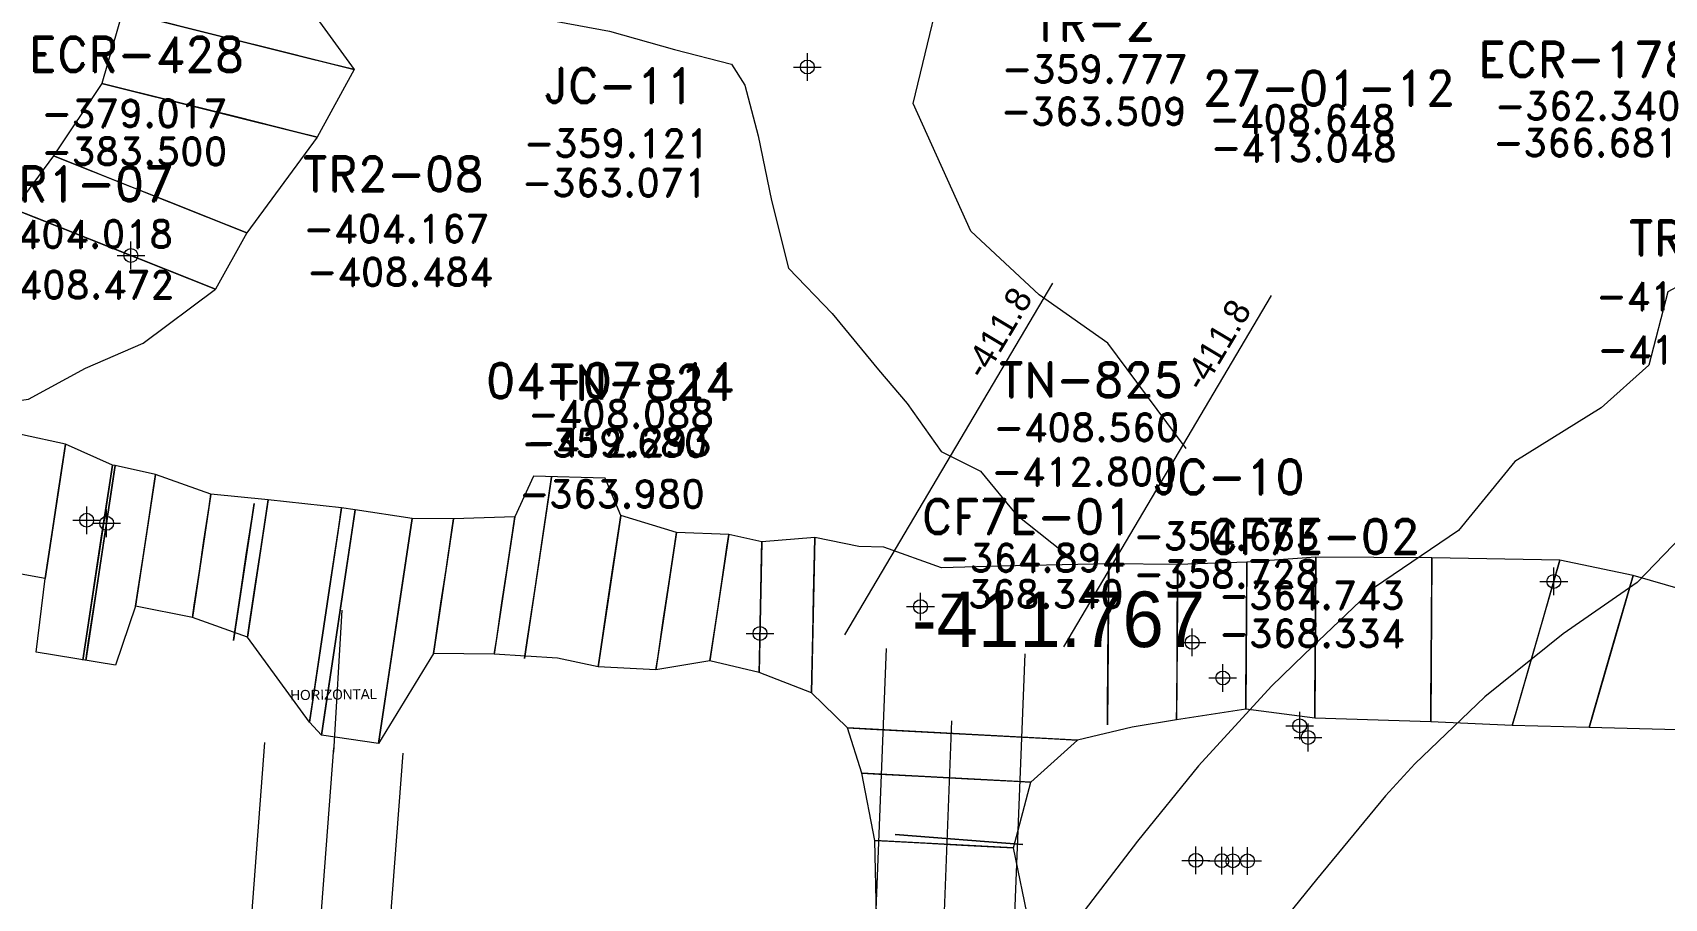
# Model space of a CAD drawing. Extents: x 0 to 99091, y -1812 to 13278.
# Drawn here: x 10275 to 10333.7, y 10054.5 to 10085.6 of the extents above; entities that cross this region are included whole.
import ezdxf
from ezdxf.enums import TextEntityAlignment as Align

# ---------------------------------------------------------------- set-up
doc = ezdxf.new("R2010")
doc.units = 0
doc.header["$MEASUREMENT"] = 0
doc.header["$PDMODE"] = 34
doc.header["$PDSIZE"] = 0.5
for name, color, linetype in [('F-380-8541-NW-FI3', 174, 'Continuous'), ('F-440-8181-E-FI', 5, 'Continuous'), ('F-440-8644-FI2', 234, 'Continuous'), ('POLIGONAL', 7, 'Continuous'), ('proy82- 480', 7, 'Continuous'), ('R-380-8541-480-F2', 4, 'Continuous'), ('R-380-8541-SE-FIC', 210, 'Continuous'), ('R-380-8541-SE-SCR', 1, 'Continuous'), ('R-380-8541-SE-SEC', 1, 'Continuous'), ('RAM-440-8183-EW', 1, 'Continuous')]:
    doc.layers.add(name, color=color, linetype=linetype)
doc.styles.add('ROMAND', font='ROMAND.SHX')
doc.styles.add('ROMANS', font='ROMANS.SHX', dxfattribs={"width": 2.5})

# ---------------------------------------------------------------- blocks, each defined once
blk = doc.blocks.new('F2')
at = {"lineweight": 0}
blk.add_point((0, 0), dxfattribs=at)
at = {"lineweight": 0, "style": 'ROMAND'}
for tag, height, p in [('NOMBRE', 1.25, (0.201, 6.617)), ('CIELO', 1, (0.136, 4.616)), ('PISO', 1, (0.136, 3.247))]:
    blk.add_attdef(tag, text='', height=height, dxfattribs=at).set_placement(p, align=Align.CENTER)
at = {"lineweight": 0, "style": 'ROMANS', "flags": 1}
for tag, p in [('MINA', (-0.074, -3.255)), ('LOCALIZACION', (-0.074, -4.928)), ('ESTRUCTURA', (-0.074, -6.618)), ('NIVEL', (-0.074, -8.29)), ('OBRA', (-0.074, -10.121)), ('FECHA', (-0.074, -11.793)), ('ATRAS', (-0.074, -13.483)), ('TOPOGRAFO', (2.675, -15.297))]:
    blk.add_attdef(tag, text='', height=1.25, dxfattribs=at).set_placement(p, align=Align.CENTER)

msp = doc.modelspace()

# ---------------------------------------------------------------- linework, layer by layer
at = {"color": 1, "linetype": 'Continuous', "lineweight": 0, "flags": 128}
msp.add_lwpolyline([(10304.216, 10063.955), (10311.696, 10076.611)], dxfattribs=at)
at = {"color": 1, "linetype": 'Continuous', "lineweight": 0, "elevation": -399.584, "flags": 128}
for points in [[(10312.095, 10063.52), (10319.574, 10076.176)], [(10306.75, 10026.83), (10308.065, 10060.852)]]:
    msp.add_lwpolyline(points, dxfattribs=at)
at = {"layer": 'proy82- 480', "color": 1, "linetype": 'Continuous', "lineweight": 0, "flags": 128}
for points, elevation in [([(10286.1, 10064.84), (10285.8, 10059.72)], -409.278), ([(10306.1, 10039.909), (10300.6, 10040.29), (10297.22, 10040.68), (10295.39, 10040.89), (10293.56, 10041.33), (10291.82, 10042.05), (10290.21, 10043.03), (10288.78, 10044.26), (10287.56, 10045.69), (10286.57, 10047.29), (10285.85, 10049.03), (10285.41, 10050.86), (10285.27, 10052.74), (10285.81, 10059.88)], -411.644)]:
    msp.add_lwpolyline(points, dxfattribs=dict(at, elevation=elevation))
at = {"layer": 'proy82- 480', "color": 3, "linetype": 'Continuous', "lineweight": 0, "flags": 128}
for points in [[(10305.702, 10063.459), (10304.256, 10027.031), (10296.678, 9964.779)], [(10310.698, 10063.261), (10309.244, 10026.629), (10301.642, 9964.175)], [(10304.907, 10037.486), (10300.37, 10037.8), (10296.934, 10038.196), (10294.954, 10038.424), (10292.785, 10038.945), (10290.685, 10039.814), (10288.735, 10041.001), (10287.003, 10042.491), (10285.534, 10044.212), (10284.337, 10046.147), (10283.465, 10048.255), (10282.932, 10050.472), (10282.763, 10052.741), (10283.317, 10060.069)]]:
    msp.add_lwpolyline(points, dxfattribs=at)
msp.add_lwpolyline([(10305.253, 10042.474), (10300.83, 10042.78), (10297.507, 10043.164, 0.000156), (10297.505, 10043.164), (10295.826, 10043.356), (10294.335, 10043.715), (10292.955, 10044.286), (10291.685, 10045.059), (10290.557, 10046.029), (10289.586, 10047.168), (10288.803, 10048.433), (10288.235, 10049.805), (10287.888, 10051.248), (10287.777, 10052.739), (10288.303, 10059.691)], format="xyb", dxfattribs=at)
at = {"layer": 'proy82- 480', "color": 2, "linetype": 'Continuous', "lineweight": 0, "elevation": -364.997, "flags": 128}
msp.add_lwpolyline([(10310.623, 10056.402), (10306.021, 10056.76)], dxfattribs=at)
at = {"layer": 'proy82- 480', "color": 4, "linetype": 'Continuous', "lineweight": 0, "elevation": -364.997, "flags": 128}
msp.add_lwpolyline([(10306.021, 10056.76), (10310.623, 10056.402)], dxfattribs=at)
at = {"layer": 'R-380-8541-SE-FIC', "color": 2, "linetype": 'Continuous', "lineweight": 0, "flags": 128}
for points, elevation in [([(10316.505, 10070.655), (10313.682, 10074.45), (10311.215, 10076.199), (10308.744, 10078.484), (10306.666, 10083.081), (10308.055, 10088.807), (10310.187, 10090.973), (10313.366, 10096.02), (10316.041, 10099.58), (10318.492, 10100.02), (10320.002, 10098.121), (10322.569, 10098.608), (10322.808, 10100.773), (10324.833, 10101.404)], -353.849), ([(10300.604, 10083.745), (10301.085, 10081.921), (10301.568, 10079.597), (10302.177, 10077.158), (10303.757, 10075.519), (10305.426, 10073.499), (10306.459, 10072.282), (10307.676, 10070.551), (10309.099, 10069.841), (10310.378, 10068.287), (10312.486, 10066.614)], -361.216)]:
    msp.add_lwpolyline(points, dxfattribs=dict(at, elevation=elevation))
at = {"layer": 'R-380-8541-SE-FIC', "color": 2, "linetype": 'Continuous', "lineweight": 0}
for points in [[(10289.575, 10087.272, -359.68), (10291.549, 10086.955, -359.179), (10293.073, 10086.185, -358.399), (10295.731, 10085.693, -358.563), (10298.071, 10085.035, -358.642), (10300.123, 10084.508, -359.337), (10300.604, 10083.745, -361.216)], [(10289.575, 10087.272, -363.98), (10291.549, 10086.955, -363.979), (10293.073, 10086.185, -363.899), (10295.731, 10085.693, -363.763), (10298.071, 10085.035, -363.642), (10300.123, 10084.508, -363.537), (10300.604, 10083.746, -363.536)]]:
    msp.add_polyline3d(points, dxfattribs=at)
at = {"layer": 'R-380-8541-SE-SCR', "color": 1, "linetype": 'Continuous', "lineweight": 0, "flags": 128}
for elevation in [-383.201, -379.04]:
    msp.add_lwpolyline([(10278.94, 10074.457), (10281.546, 10076.404)], dxfattribs=dict(at, elevation=elevation))
at = {"layer": 'R-380-8541-SE-SCR', "color": 1, "linetype": 'Continuous', "lineweight": 0}
for points in [[(10280.567, 10098.162, -381.428), (10281.512, 10095.167, -381.051), (10281.464, 10094.975, -381.026), (10280.889, 10092.255, -380.672), (10279.635, 10089.705, -379.718), (10277.304, 10089.113, -379.816), (10277.028, 10087.702, -379.778), (10278.19, 10086.385, -379.764), (10277.445, 10083.811, -379.622), (10275.705, 10081.201, -379.061)], [(10280.567, 10098.162, -385.528), (10281.512, 10095.167, -385.551), (10281.464, 10094.975, -385.526), (10280.889, 10092.255, -385.172), (10279.635, 10089.705, -384.818), (10277.305, 10089.113, -384.616), (10277.028, 10087.702, -384.578), (10278.19, 10086.385, -384.464), (10277.445, 10083.811, -384.122), (10275.705, 10081.201, -383.661)], [(10285.554, 10088.23, -379.718), (10285.073, 10086.714, -379.816), (10285.001, 10086.426, -379.778), (10286.534, 10084.306, -379.764), (10285.207, 10081.876, -379.622), (10282.674, 10078.43, -379.061)], [(10285.554, 10088.23, -384.818), (10285.073, 10086.714, -384.616), (10285.001, 10086.426, -384.578), (10286.534, 10084.306, -384.464), (10285.207, 10081.876, -384.122), (10282.674, 10078.43, -383.661)], [(10275.705, 10081.201, -379.061), (10274.298, 10079.286, -379.04)], [(10275.705, 10081.201, -383.661), (10274.298, 10079.286, -383.401)], [(10282.674, 10078.43, -379.061), (10281.546, 10076.404, -379.04)], [(10282.674, 10078.43, -383.661), (10281.546, 10076.404, -383.401)], [(10270.096, 10071.757, -377.455), (10272.259, 10072.071, -377.805), (10274.815, 10072.442, -378.5), (10276.863, 10073.548, -378.55), (10278.94, 10074.457, -379.04)], [(10270.096, 10071.757, -382.355), (10272.259, 10072.071, -382.605), (10274.815, 10072.442, -383), (10276.863, 10073.548, -383.35), (10278.94, 10074.457, -383.201)], [(10283.438, 10068.817, -405.305), (10283.438, 10068.817, -405.305), (10281.381, 10069.02, -404.833), (10279.382, 10069.725, -404.652), (10277.927, 10070.045, -404.052), (10277.829, 10070.06, -404.039), (10276.139, 10070.82, -403.599), (10273.033, 10071.49, -403.172), (10270.937, 10072.211, -402.779), (10266.933, 10073.079, -402.121)], [(10283.438, 10068.817, -409.705), (10283.438, 10068.817, -409.705), (10281.381, 10069.02, -409.333), (10279.382, 10069.725, -408.752), (10277.927, 10070.045, -408.552), (10277.829, 10070.06, -408.539), (10276.139, 10070.82, -408.499), (10273.033, 10071.49, -407.872), (10270.937, 10072.211, -407.779), (10266.933, 10073.079, -407.121)], [(10295.584, 10069.595, -407.055), (10292.994, 10069.66, -407.141), (10292.324, 10068.197, -406.768), (10290.118, 10068.122, -406.11), (10288.625, 10068.143, -405.966), (10286.575, 10068.45, -405.725), (10286.087, 10068.523, -405.644), (10283.438, 10068.817, -405.305)], [(10295.584, 10069.595, -411.455), (10292.994, 10069.66, -411.641), (10292.324, 10068.197, -411.268), (10290.118, 10068.122, -411.01), (10288.625, 10068.143, -410.866), (10286.575, 10068.45, -410.225), (10286.087, 10068.523, -410.144), (10283.438, 10068.817, -409.705)], [(10301.224, 10067.298, -408.085), (10300.031, 10067.56, -407.705), (10298.146, 10067.639, -407.507), (10296.138, 10068.242, -407.078), (10295.584, 10069.595, -407.055)], [(10301.224, 10067.298, -412.285), (10300.031, 10067.56, -412.105), (10298.146, 10067.639, -411.807), (10296.138, 10068.242, -411.678), (10295.584, 10069.595, -411.455)], [(10282.699, 10063.872, -405.305), (10282.699, 10063.872, -405.305), (10280.71, 10064.57, -404.833), (10278.667, 10064.979, -404.652), (10277.946, 10062.863, -404.052), (10275.087, 10063.321, -404.039), (10275.41, 10065.975, -403.599), (10272.289, 10066.546, -403.172), (10270.132, 10066.871, -402.779), (10266.281, 10067.249, -402.358)], [(10282.699, 10063.872, -409.705), (10282.699, 10063.872, -409.705), (10280.71, 10064.57, -409.333), (10278.667, 10064.979, -408.752), (10277.946, 10062.863, -408.552), (10275.087, 10063.321, -408.539), (10275.41, 10065.975, -408.499), (10272.289, 10066.546, -407.872), (10270.132, 10066.871, -407.779), (10266.281, 10067.249, -407.358)], [(10313.713, 10066.505, -408.553), (10309.788, 10066.422, -408.571), (10307.691, 10066.365, -408.228), (10305.611, 10067.108, -408.385), (10304.713, 10067.127, -408.423), (10303.124, 10067.459, -408.414), (10301.224, 10067.298, -408.085)], [(10313.713, 10066.505, -413.353), (10309.788, 10066.422, -413.271), (10307.691, 10066.365, -413.028), (10305.611, 10067.108, -412.885), (10304.713, 10067.127, -412.823), (10303.124, 10067.459, -412.514), (10301.224, 10067.298, -412.285)], [(10329.967, 10066.643, -411.119), (10325.357, 10066.718, -409.817), (10321.178, 10066.749, -409.399), (10318.689, 10066.568, -409.25), (10316.201, 10066.487, -408.401), (10313.713, 10066.505, -408.553)], [(10329.967, 10066.643, -414.919), (10325.357, 10066.718, -414.617), (10321.178, 10066.749, -414.499), (10318.689, 10066.568, -414.15), (10316.201, 10066.487, -413.701), (10313.713, 10066.505, -413.353)], [(10352.095, 10061.301, -413.304), (10351.156, 10061.988, -413.175), (10349.839, 10063.512, -412.976), (10348.149, 10064.104, -412.765), (10345.831, 10064.668, -412.484), (10343.172, 10065.123, -412.067), (10340.072, 10064.768, -411.727), (10338.585, 10064.989, -411.251), (10335.557, 10065.238, -411.299), (10332.599, 10066.092, -411.136), (10329.967, 10066.643, -411.119)], [(10352.095, 10061.301, -417.404), (10351.156, 10061.988, -417.375), (10349.839, 10063.512, -417.276), (10348.149, 10064.104, -417.165), (10345.831, 10064.668, -416.984), (10343.172, 10065.123, -416.767), (10340.072, 10064.768, -416.427), (10338.585, 10064.989, -416.151), (10335.557, 10065.238, -415.699), (10332.599, 10066.092, -415.436), (10329.967, 10066.643, -414.919)], [(10295.328, 10062.802, -407.078), (10293.859, 10063.115, -407.141), (10291.585, 10063.252, -406.768), (10289.394, 10063.276, -406.11), (10287.413, 10060.034, -405.966), (10285.363, 10060.34, -405.725), (10284.935, 10060.808, -405.644), (10282.699, 10063.872, -405.305)], [(10295.328, 10062.802, -411.678), (10293.859, 10063.115, -411.641), (10291.585, 10063.252, -411.268), (10289.394, 10063.276, -411.01), (10287.413, 10060.034, -410.866), (10285.363, 10060.34, -410.225), (10284.935, 10060.808, -410.144), (10282.699, 10063.872, -409.705)], [(10301.128, 10062.599, -408.085), (10299.353, 10063.011, -407.705), (10297.409, 10062.694, -407.507), (10295.328, 10062.802, -407.078), (10295.328, 10062.802, -407.078)], [(10301.128, 10062.599, -412.285), (10299.353, 10063.011, -412.105), (10297.409, 10062.694, -411.807), (10295.328, 10062.802, -411.678), (10295.328, 10062.802, -411.678)], [(10304.304, 10060.597, -409.136), (10303.009, 10061.861, -408.414), (10301.128, 10062.599, -408.085)], [(10304.304, 10060.597, -413.036), (10303.009, 10061.861, -412.514), (10301.128, 10062.599, -412.285)], [(10328.248, 10060.685, -411.119), (10325.313, 10060.818, -409.817), (10321.135, 10060.95, -409.399), (10318.649, 10061.268, -409.25), (10316.159, 10060.887, -408.401), (10314.559, 10060.623, -408.705)], [(10328.248, 10060.685, -414.919), (10325.313, 10060.818, -414.617), (10321.135, 10060.95, -414.499), (10318.649, 10061.268, -414.15), (10316.159, 10060.887, -413.701), (10314.559, 10060.623, -413.105)], [(10314.559, 10060.623, -408.705), (10312.593, 10060.162, -409.136)], [(10314.559, 10060.623, -413.105), (10312.593, 10060.162, -413.036)], [(10349.154, 10056.571, -413.371), (10349.154, 10056.571, -413.371), (10348.093, 10057.459, -412.976), (10346.459, 10058.243, -412.765), (10344.085, 10058.615, -412.484), (10340.511, 10055.899, -412.067), (10338.465, 10059.196, -411.727), (10337.033, 10059.609, -411.251), (10334.199, 10060.53, -411.299), (10331.019, 10060.615, -411.136), (10328.248, 10060.685, -411.119)], [(10349.154, 10056.571, -417.671), (10349.154, 10056.571, -417.671), (10348.093, 10057.459, -417.276), (10346.459, 10058.243, -417.165), (10344.085, 10058.615, -416.984), (10340.511, 10055.899, -416.767), (10338.465, 10059.196, -416.427), (10337.033, 10059.609, -416.151), (10334.199, 10060.53, -415.699), (10331.019, 10060.615, -415.436), (10328.248, 10060.685, -414.919)], [(10304.791, 10043.149, -408.687), (10304.759, 10046.355, -408.841), (10305.074, 10048.541, -409.009), (10304.706, 10051.064, -409.073), (10305.351, 10053.833, -409.033), (10305.293, 10056.54, -409.094), (10304.82, 10058.968, -408.959), (10304.304, 10060.597, -409.136)], [(10304.791, 10043.149, -412.687), (10304.759, 10046.355, -413.041), (10305.074, 10048.541, -413.109), (10304.706, 10051.064, -413.073), (10305.351, 10053.833, -413.033), (10305.293, 10056.54, -413.094), (10304.82, 10058.968, -413.059), (10304.304, 10060.597, -413.036)], [(10309.984, 10042.877, -408.687), (10310.351, 10046.062, -408.841), (10310.167, 10048.274, -409.009), (10310.597, 10050.755, -409.073), (10310.844, 10053.545, -409.033), (10310.286, 10056.278, -409.094), (10310.911, 10058.648, -408.959), (10312.593, 10060.162, -409.136)], [(10309.984, 10042.877, -412.687), (10310.351, 10046.062, -413.041), (10310.167, 10048.274, -413.109), (10310.597, 10050.755, -413.073), (10310.844, 10053.545, -413.033), (10310.286, 10056.278, -413.094), (10310.911, 10058.648, -413.059), (10312.593, 10060.162, -413.036)]]:
    msp.add_polyline3d(points, dxfattribs=at)
at = {"layer": 'R-380-8541-SE-SEC', "color": 1, "linetype": 'Continuous', "lineweight": 0}
for points in [[(10278.19, 10086.385, -384.464), (10286.534, 10084.306, -384.464), (10286.534, 10084.306, -381.738), (10285.7, 10084.514, -380.356), (10283.405, 10085.086, -379.764), (10281.319, 10085.605, -379.764), (10279.024, 10086.177, -380.356), (10278.19, 10086.385, -381.738), (10278.19, 10086.385, -384.464)], [(10277.445, 10083.811, -384.122), (10285.207, 10081.876, -384.122), (10285.207, 10081.876, -381.512), (10284.431, 10082.07, -380.189), (10282.296, 10082.602, -379.622), (10280.356, 10083.085, -379.622), (10278.221, 10083.617, -380.189), (10277.445, 10083.811, -381.512), (10277.445, 10083.811, -384.122)], [(10275.705, 10081.201, -383.661), (10282.674, 10078.43, -383.661), (10282.674, 10078.43, -380.993), (10281.977, 10078.707, -379.641), (10280.061, 10079.469, -379.061), (10278.319, 10080.162, -379.061), (10276.402, 10080.924, -379.641), (10275.705, 10081.201, -380.993), (10275.705, 10081.201, -383.661)], [(10274.298, 10079.286, -383.401), (10281.546, 10076.404, -383.401), (10281.546, 10076.404, -380.871), (10280.821, 10076.692, -379.589), (10278.828, 10077.485, -379.04), (10277.016, 10078.205, -379.04), (10275.023, 10078.998, -379.589), (10274.298, 10079.286, -380.871), (10274.298, 10079.286, -383.401)], [(10276.139, 10070.82, -408.499), (10275.41, 10065.975, -408.499), (10275.41, 10065.975, -405.657), (10275.483, 10066.459, -404.216), (10275.683, 10067.792, -403.599), (10275.866, 10069.003, -403.599), (10276.066, 10070.336, -404.216), (10276.139, 10070.82, -405.657), (10276.139, 10070.82, -408.499)], [(10277.829, 10070.06, -408.539), (10276.772, 10063.039, -408.539), (10276.772, 10063.039, -405.929), (10276.877, 10063.741, -404.606), (10277.168, 10065.672, -404.039), (10277.432, 10067.427, -404.039), (10277.723, 10069.358, -404.606), (10277.829, 10070.06, -405.929), (10277.829, 10070.06, -408.539)], [(10277.927, 10070.045, -408.552), (10276.87, 10063.025, -408.552), (10276.87, 10063.025, -405.942), (10276.975, 10063.727, -404.619), (10277.266, 10065.657, -404.052), (10277.53, 10067.413, -404.052), (10277.821, 10069.343, -404.619), (10277.927, 10070.045, -405.942), (10277.927, 10070.045, -408.552)], [(10279.382, 10069.725, -408.752), (10278.667, 10064.979, -408.752), (10278.667, 10064.979, -406.374), (10278.739, 10065.453, -405.169), (10278.935, 10066.759, -404.652), (10279.114, 10067.945, -404.652), (10279.311, 10069.25, -405.169), (10279.382, 10069.725, -406.374), (10279.382, 10069.725, -408.752)], [(10293.648, 10069.624, -411.455), (10292.675, 10063.096, -411.455), (10292.675, 10063.096, -408.903), (10292.773, 10063.749, -407.61), (10293.04, 10065.544, -407.055), (10293.283, 10067.176, -407.055), (10293.551, 10068.971, -407.61), (10293.648, 10069.624, -408.903), (10293.648, 10069.624, -411.455)], [(10281.381, 10069.02, -409.333), (10280.71, 10064.57, -409.333), (10280.71, 10064.57, -406.723), (10280.777, 10065.015, -405.4), (10280.962, 10066.238, -404.833), (10281.129, 10067.351, -404.833), (10281.314, 10068.575, -405.4), (10281.381, 10069.02, -406.723), (10281.381, 10069.02, -409.333)], [(10282.934, 10068.685, -409.546), (10282.189, 10063.74, -409.546), (10282.189, 10063.74, -406.878), (10282.263, 10064.235, -405.526), (10282.468, 10065.594, -404.946), (10282.654, 10066.83, -404.946), (10282.859, 10068.19, -405.526), (10282.934, 10068.685, -406.878), (10282.934, 10068.685, -409.546)], [(10283.438, 10068.817, -409.705), (10282.699, 10063.872, -409.705), (10282.699, 10063.872, -407.153), (10282.773, 10064.367, -405.86), (10282.976, 10065.727, -405.305), (10283.161, 10066.963, -405.305), (10283.364, 10068.323, -405.86), (10283.438, 10068.817, -407.153), (10283.438, 10068.817, -409.705)], [(10286.087, 10068.523, -410.144), (10284.935, 10060.808, -410.144), (10284.935, 10060.808, -407.534), (10285.05, 10061.58, -406.211), (10285.367, 10063.701, -405.644), (10285.655, 10065.63, -405.644), (10285.972, 10067.751, -406.211), (10286.087, 10068.523, -407.534), (10286.087, 10068.523, -410.144)], [(10286.575, 10068.45, -410.225), (10285.363, 10060.34, -410.225), (10285.363, 10060.34, -407.615), (10285.485, 10061.151, -406.292), (10285.818, 10063.381, -405.725), (10286.121, 10065.408, -405.725), (10286.454, 10067.639, -406.292), (10286.575, 10068.45, -407.615), (10286.575, 10068.45, -410.225)], [(10296.138, 10068.242, -411.678), (10295.328, 10062.802, -411.678), (10295.328, 10062.802, -409.01), (10295.409, 10063.346, -407.658), (10295.632, 10064.842, -407.078), (10295.834, 10066.202, -407.078), (10296.057, 10067.698, -407.658), (10296.138, 10068.242, -409.01), (10296.138, 10068.242, -411.678)], [(10288.625, 10068.143, -410.866), (10287.413, 10060.034, -410.866), (10287.413, 10060.034, -408.024), (10287.534, 10060.844, -406.584), (10287.867, 10063.075, -405.966), (10288.17, 10065.102, -405.966), (10288.503, 10067.332, -406.584), (10288.625, 10068.143, -408.024), (10288.625, 10068.143, -410.866)], [(10290.118, 10068.122, -411.01), (10289.394, 10063.276, -411.01), (10289.394, 10063.276, -408.168), (10289.466, 10063.761, -406.727), (10289.665, 10065.094, -406.11), (10289.846, 10066.305, -406.11), (10290.046, 10067.638, -406.727), (10290.118, 10068.122, -408.168), (10290.118, 10068.122, -411.01)], [(10292.324, 10068.197, -411.268), (10291.585, 10063.252, -411.268), (10291.585, 10063.252, -408.658), (10291.659, 10063.747, -407.335), (10291.862, 10065.107, -406.768), (10292.047, 10066.343, -406.768), (10292.25, 10067.703, -407.335), (10292.324, 10068.197, -408.658), (10292.324, 10068.197, -411.268)], [(10298.146, 10067.639, -411.807), (10297.409, 10062.694, -411.807), (10297.409, 10062.694, -409.313), (10297.482, 10063.188, -408.049), (10297.685, 10064.548, -407.507), (10297.869, 10065.785, -407.507), (10298.072, 10067.145, -408.049), (10298.146, 10067.639, -409.313), (10298.146, 10067.639, -411.807)], [(10300.031, 10067.56, -412.105), (10299.353, 10063.011, -412.105), (10299.353, 10063.011, -409.553), (10299.421, 10063.466, -408.259), (10299.607, 10064.717, -407.705), (10299.777, 10065.854, -407.705), (10299.963, 10067.105, -408.259), (10300.031, 10067.56, -409.553), (10300.031, 10067.56, -412.105)], [(10301.224, 10067.298, -412.285), (10301.128, 10062.599, -412.285), (10301.128, 10062.599, -409.849), (10301.137, 10063.069, -408.614), (10301.164, 10064.361, -408.085), (10301.188, 10065.536, -408.085), (10301.215, 10066.828, -408.614), (10301.224, 10067.298, -409.849), (10301.224, 10067.298, -412.285)], [(10303.124, 10067.459, -412.514), (10303.009, 10061.861, -412.514), (10303.009, 10061.861, -410.136), (10303.02, 10062.42, -408.931), (10303.052, 10063.96, -408.414), (10303.08, 10065.36, -408.414), (10303.112, 10066.899, -408.931), (10303.124, 10067.459, -410.136), (10303.124, 10067.459, -412.514)], [(10313.713, 10066.505, -413.353), (10313.67, 10060.705, -413.353), (10313.67, 10060.705, -410.569), (10313.674, 10061.285, -409.157), (10313.686, 10062.88, -408.553), (10313.697, 10064.33, -408.553), (10313.709, 10065.925, -409.157), (10313.713, 10066.505, -410.569), (10313.713, 10066.505, -413.353)], [(10316.201, 10066.487, -413.701), (10316.159, 10060.887, -413.701), (10316.159, 10060.887, -410.627), (10316.163, 10061.447, -409.069), (10316.174, 10062.987, -408.401), (10316.185, 10064.387, -408.401), (10316.196, 10065.927, -409.069), (10316.201, 10066.487, -410.627), (10316.201, 10066.487, -413.701)], [(10318.689, 10066.568, -414.15), (10318.649, 10061.268, -414.15), (10318.649, 10061.268, -411.308), (10318.653, 10061.798, -409.868), (10318.664, 10063.256, -409.25), (10318.674, 10064.581, -409.25), (10318.685, 10066.038, -409.868), (10318.689, 10066.568, -411.308), (10318.689, 10066.568, -414.15)], [(10321.178, 10066.749, -414.499), (10321.135, 10060.95, -414.499), (10321.135, 10060.95, -411.541), (10321.139, 10061.53, -410.041), (10321.151, 10063.125, -409.399), (10321.162, 10064.574, -409.399), (10321.174, 10066.169, -410.041), (10321.178, 10066.749, -411.541), (10321.178, 10066.749, -414.499)], [(10325.357, 10066.718, -414.617), (10325.313, 10060.818, -414.617), (10325.313, 10060.818, -411.833), (10325.317, 10061.408, -410.422), (10325.329, 10063.031, -409.817), (10325.34, 10064.506, -409.817), (10325.353, 10066.128, -410.422), (10325.357, 10066.718, -411.833), (10325.357, 10066.718, -414.617)], [(10329.967, 10066.643, -414.919), (10328.248, 10060.685, -414.919), (10328.248, 10060.685, -412.715), (10328.42, 10061.281, -411.598), (10328.893, 10062.919, -411.119), (10329.322, 10064.409, -411.119), (10329.795, 10066.047, -411.598), (10329.967, 10066.643, -412.715), (10329.967, 10066.643, -414.919)], [(10332.599, 10066.092, -415.436), (10331.019, 10060.615, -415.436), (10331.019, 10060.615, -412.942), (10331.177, 10061.163, -411.678), (10331.611, 10062.669, -411.136), (10332.006, 10064.038, -411.136), (10332.441, 10065.544, -411.678), (10332.599, 10066.092, -412.942), (10332.599, 10066.092, -415.436)], [(10312.593, 10060.162, -413.036), (10304.304, 10060.597, -413.036), (10304.304, 10060.597, -410.774), (10305.133, 10060.553, -409.627), (10307.413, 10060.434, -409.136), (10309.485, 10060.325, -409.136), (10311.764, 10060.206, -409.627), (10312.593, 10060.162, -410.774), (10312.593, 10060.162, -413.036)], [(10310.911, 10058.648, -413.059), (10304.82, 10058.968, -413.059), (10304.82, 10058.968, -410.681), (10305.429, 10058.936, -409.476), (10307.104, 10058.848, -408.959), (10308.627, 10058.768, -408.959), (10310.302, 10058.68, -409.476), (10310.911, 10058.648, -410.681), (10310.911, 10058.648, -413.059)], [(10310.286, 10056.278, -413.094), (10305.293, 10056.54, -413.094), (10305.293, 10056.54, -410.774), (10305.792, 10056.514, -409.598), (10307.166, 10056.442, -409.094), (10308.414, 10056.376, -409.094), (10309.787, 10056.304, -409.598), (10310.286, 10056.278, -410.774), (10310.286, 10056.278, -413.094)]]:
    msp.add_polyline3d(points, dxfattribs=at)
at = {"layer": 'RAM-440-8183-EW', "color": 1, "linetype": 'Continuous', "lineweight": 0, "flags": 128}
for points, elevation in [([(10339.43, 10083.158), (10338.881, 10080.055), (10336.813, 10078.58), (10336.074, 10077.498), (10333.855, 10076.3), (10333.169, 10073.666), (10331.456, 10072.13), (10328.343, 10070.192), (10326.311, 10067.711), (10323.286, 10065.651), (10320.758, 10063.239), (10319.573, 10062.107), (10316.949, 10059.234), (10314.752, 10056.517), (10312.551, 10053.652), (10310.819, 10051.997), (10307.928, 10049.603)], -362.468), ([(10342.53, 10076.637), (10342.068, 10073.657), (10340.088, 10073.737), (10337.037, 10070.042), (10335.324, 10068.507), (10332.75, 10065.83), (10330.077, 10063.983), (10327.266, 10061.712), (10324.739, 10059.3), (10323.681, 10058.155), (10321.201, 10055.144), (10319.004, 10052.427), (10316.298, 10050.048), (10314.567, 10048.392), (10312.084, 10045.842)], -362.517)]:
    msp.add_lwpolyline(points, dxfattribs=dict(at, elevation=elevation))

# ---------------------------------------------------------------- block references
at = {"layer": 'F-380-8541-NW-FI3', "color": 4, "linetype": 'Continuous', "lineweight": 0}
ref = msp.add_blockref('F2', (10316.717, 10063.679, -408.648), dxfattribs=at)
ref.add_attrib('NOMBRE', '27-01-12', dxfattribs={"layer": '0', "lineweight": 0, "height": 1.25, "style": 'ROMAND'}).set_placement((10321.631, 10083.018, -408.648), align=Align.CENTER)
ref.add_attrib('CIELO', '-408.648', dxfattribs={"layer": '0', "lineweight": 0, "height": 1, "style": 'ROMAND'}).set_placement((10320.7, 10082.022, -408.648), align=Align.CENTER)
ref.add_attrib('PISO', '-413.048', dxfattribs={"layer": '0', "lineweight": 0, "height": 1, "style": 'ROMAND'}).set_placement((10320.745, 10080.997, -408.648), align=Align.CENTER)
ref = msp.add_blockref('F2', (10277.624, 10067.967, -404.167), dxfattribs=at)
ref.add_attrib('NOMBRE', 'TR2-08', dxfattribs={"layer": '0', "lineweight": 0, "height": 1.25, "style": 'ROMAND'}).set_placement((10287.951, 10079.926, -404.167), align=Align.CENTER)
ref.add_attrib('CIELO', '-404.167', dxfattribs={"layer": '0', "lineweight": 0, "height": 1, "style": 'ROMAND'}).set_placement((10288.071, 10078.075, -404.167), align=Align.CENTER)
ref.add_attrib('PISO', '-408.484', dxfattribs={"layer": '0', "lineweight": 0, "height": 1, "style": 'ROMAND'}).set_placement((10288.19, 10076.523, -404.167), align=Align.CENTER)
ref = msp.add_blockref('F2', (10276.905, 10068.076, -404.018), dxfattribs=at)
ref.add_attrib('NOMBRE', 'TR1-07', dxfattribs={"layer": '0', "lineweight": 0, "height": 1.25, "style": 'ROMAND'}).set_placement((10276.786, 10079.568, -404.018), align=Align.CENTER)
ref.add_attrib('CIELO', '-404.018', dxfattribs={"layer": '0', "lineweight": 0, "height": 1, "style": 'ROMAND'}).set_placement((10276.673, 10077.888, -404.018), align=Align.CENTER)
ref.add_attrib('PISO', '-408.472', dxfattribs={"layer": '0', "lineweight": 0, "height": 1, "style": 'ROMAND'}).set_placement((10276.711, 10076.059, -404.018), align=Align.CENTER)
ref = msp.add_blockref('F2', (10329.745, 10065.874, -411.152), dxfattribs=at)
ref.add_attrib('NOMBRE', 'TR-2', dxfattribs={"layer": '0', "lineweight": 0, "height": 1.25, "style": 'ROMAND'}).set_placement((10334.627, 10077.619, -411.152), align=Align.CENTER)
ref.add_attrib('CIELO', '-411.152', dxfattribs={"layer": '0', "lineweight": 0, "height": 1, "style": 'ROMAND'}).set_placement((10334.627, 10075.647, -411.152), align=Align.CENTER)
ref.add_attrib('PISO', '-415.138', dxfattribs={"layer": '0', "lineweight": 0, "height": 1, "style": 'ROMAND'}).set_placement((10334.676, 10073.723, -411.152), align=Align.CENTER)
ref = msp.add_blockref('F2', (10301.157, 10063.999, -408.088), dxfattribs=at)
ref.add_attrib('NOMBRE', 'TN-824', dxfattribs={"layer": '0', "lineweight": 0, "height": 1.25, "style": 'ROMAND'}).set_placement((10296.904, 10072.422, -408.088), align=Align.CENTER)
ref.add_attrib('CIELO', '-408.088', dxfattribs={"layer": '0', "lineweight": 0, "height": 1, "style": 'ROMAND'}).set_placement((10296.161, 10071.401, -408.088), align=Align.CENTER)
ref.add_attrib('PISO', '-412.293', dxfattribs={"layer": '0', "lineweight": 0, "height": 1, "style": 'ROMAND'}).set_placement((10296.068, 10070.38, -408.088), align=Align.CENTER)
ref = msp.add_blockref('F2', (10306.937, 10064.965, -408.56), dxfattribs=at)
ref.add_attrib('NOMBRE', 'TN-825', dxfattribs={"layer": '0', "lineweight": 0, "height": 1.25, "style": 'ROMAND'}).set_placement((10313.071, 10072.511, -408.56), align=Align.CENTER)
ref.add_attrib('CIELO', '-408.560', dxfattribs={"layer": '0', "lineweight": 0, "height": 1, "style": 'ROMAND'}).set_placement((10312.919, 10070.92, -408.56), align=Align.CENTER)
ref.add_attrib('PISO', '-412.800', dxfattribs={"layer": '0', "lineweight": 0, "height": 1, "style": 'ROMAND'}).set_placement((10312.843, 10069.33, -408.56), align=Align.CENTER)
at = {"layer": 'F-440-8181-E-FI', "color": 1, "linetype": 'Continuous', "lineweight": 0}
ref = msp.add_blockref('F2', (10320.593, 10060.676, -364.894), dxfattribs=at)
ref.add_attrib('NOMBRE', 'CF7E-01', dxfattribs={"layer": '0', "lineweight": 0, "height": 1.25, "style": 'ROMAND'}).set_placement((10310.804, 10067.583, -364.894), align=Align.CENTER)
ref.add_attrib('CIELO', '-364.894', dxfattribs={"layer": '0', "lineweight": 0, "height": 1, "style": 'ROMAND'}).set_placement((10310.974, 10066.222, -364.894), align=Align.CENTER)
ref.add_attrib('PISO', '-368.340', dxfattribs={"layer": '0', "lineweight": 0, "height": 1, "style": 'ROMAND'}).set_placement((10310.917, 10064.917, -364.894), align=Align.CENTER)
msp.add_blockref('F2', (10320.895, 10060.254, -364.743), dxfattribs=at).add_auto_attribs({'NOMBRE': 'CF7E-02', 'CIELO': '-364.743', 'PISO': '-368.334'})
ref = msp.add_blockref('F2', (10318.714, 10055.808, -364.948), dxfattribs=at)
ref.add_attrib('NOMBRE', 'TR-1', dxfattribs={"layer": '0', "lineweight": 0, "height": 1.25, "style": 'ROMAND'}).set_placement((10340.826, 10063.537, -364.948), align=Align.CENTER)
ref.add_attrib('CIELO', '-364.948', dxfattribs={"layer": '0', "lineweight": 0, "height": 1, "style": 'ROMAND'}).set_placement((10340.826, 10062.029, -364.948), align=Align.CENTER)
ref.add_attrib('PISO', '-368.453', dxfattribs={"layer": '0', "lineweight": 0, "height": 1, "style": 'ROMAND'}).set_placement((10340.826, 10060.473, -364.948), align=Align.CENTER)
ref = msp.add_blockref('F2', (10318.185, 10055.814, -364.997), dxfattribs=at)
ref.add_attrib('NOMBRE', 'TR-2', dxfattribs={"layer": '0', "lineweight": 0, "height": 1.25, "style": 'ROMAND'}).set_placement((10338.433, 10058.087, -364.997), align=Align.CENTER)
ref.add_attrib('CIELO', '-364.997', dxfattribs={"layer": '0', "lineweight": 0, "height": 1, "style": 'ROMAND'}).set_placement((10338.406, 10056.723, -364.997), align=Align.CENTER)
ref.add_attrib('PISO', '-368.426', dxfattribs={"layer": '0', "lineweight": 0, "height": 1, "style": 'ROMAND'}).set_placement((10338.435, 10055.332, -364.997), align=Align.CENTER)
ref = msp.add_blockref('F2', (10316.851, 10055.828, -364.911), dxfattribs=at)
ref.add_attrib('NOMBRE', 'CF7W-02', dxfattribs={"layer": '0', "lineweight": 0, "height": 1.25, "style": 'ROMAND'}).set_placement((10316.35, 10043.909, -364.911), align=Align.CENTER)
ref.add_attrib('CIELO', '-364.911', dxfattribs={"layer": '0', "lineweight": 0, "height": 1, "style": 'ROMAND'}).set_placement((10316.066, 10042.728, -364.911), align=Align.CENTER)
ref.add_attrib('PISO', '-368.426', dxfattribs={"layer": '0', "lineweight": 0, "height": 1, "style": 'ROMAND'}).set_placement((10316.208, 10041.5, -364.911), align=Align.CENTER)
ref = msp.add_blockref('F2', (10317.788, 10055.815, -364.911), dxfattribs=at)
ref.add_attrib('NOMBRE', 'CF7W-01', dxfattribs={"layer": '0', "lineweight": 0, "height": 1.25, "style": 'ROMAND'}).set_placement((10324.337, 10047.781, -364.911), align=Align.CENTER)
ref.add_attrib('CIELO', '-364.911', dxfattribs={"layer": '0', "lineweight": 0, "height": 1, "style": 'ROMAND'}).set_placement((10323.534, 10046.553, -364.911), align=Align.CENTER)
ref.add_attrib('PISO', '-368.472', dxfattribs={"layer": '0', "lineweight": 0, "height": 1, "style": 'ROMAND'}).set_placement((10323.628, 10045.42, -364.911), align=Align.CENTER)
at = {"layer": 'F-440-8644-FI2', "color": 5, "linetype": 'Continuous', "lineweight": 0}
ref = msp.add_blockref('F2', (10343.596, 10081.58, -362.34), dxfattribs=at)
ref.add_attrib('NOMBRE', 'ECR-1786', dxfattribs={"layer": '0', "lineweight": 0, "height": 1.25, "style": 'ROMAND'}).set_placement((10331.433, 10084.052, -362.34), align=Align.CENTER)
ref.add_attrib('CIELO', '-362.340', dxfattribs={"layer": '0', "lineweight": 0, "height": 1, "style": 'ROMAND'}).set_placement((10330.973, 10082.5, -362.34), align=Align.CENTER)
ref.add_attrib('PISO', '-366.681', dxfattribs={"layer": '0', "lineweight": 0, "height": 1, "style": 'ROMAND'}).set_placement((10330.915, 10081.178, -362.34), align=Align.CENTER)
at = {"layer": 'POLIGONAL', "color": 4, "linetype": 'Continuous', "lineweight": 0}
ref = msp.add_blockref('F2', (10289.912, 10090.353, -359.68), dxfattribs=at)
ref.add_attrib('NOMBRE', '04-07-11', dxfattribs={"layer": '0', "lineweight": 0, "height": 1.25, "style": 'ROMAND'}).set_placement((10295.83, 10072.479, -359.68), align=Align.CENTER)
ref.add_attrib('CIELO', '-359.680', dxfattribs={"layer": '0', "lineweight": 0, "height": 1, "style": 'ROMAND'}).set_placement((10295.922, 10070.364, -359.68), align=Align.CENTER)
ref.add_attrib('PISO', '-363.980', dxfattribs={"layer": '0', "lineweight": 0, "height": 1, "style": 'ROMAND'}).set_placement((10295.83, 10068.526, -359.68), align=Align.CENTER)
ref = msp.add_blockref('F2', (10303.282, 10089.029, -359.777), dxfattribs=at)
ref.add_attrib('NOMBRE', 'TR-2', dxfattribs={"layer": '0', "lineweight": 0, "height": 1.25, "style": 'ROMAND'}).set_placement((10313.181, 10085.353, -359.777), align=Align.CENTER)
ref.add_attrib('CIELO', '-359.777', dxfattribs={"layer": '0', "lineweight": 0, "height": 1, "style": 'ROMAND'}).set_placement((10313.217, 10083.828, -359.777), align=Align.CENTER)
ref.add_attrib('PISO', '-363.509', dxfattribs={"layer": '0', "lineweight": 0, "height": 1, "style": 'ROMAND'}).set_placement((10313.181, 10082.304, -359.777), align=Align.CENTER)
ref = msp.add_blockref('F2', (10302.86, 10084.399, -359.121), dxfattribs=at)
ref.add_attrib('NOMBRE', 'JC-11', dxfattribs={"layer": '0', "lineweight": 0, "height": 1.25, "style": 'ROMAND'}).set_placement((10296.078, 10083.105, -359.121), align=Align.CENTER)
ref.add_attrib('CIELO', '-359.121', dxfattribs={"layer": '0', "lineweight": 0, "height": 1, "style": 'ROMAND'}).set_placement((10296.004, 10081.157, -359.121), align=Align.CENTER)
ref.add_attrib('PISO', '-363.071', dxfattribs={"layer": '0', "lineweight": 0, "height": 1, "style": 'ROMAND'}).set_placement((10295.929, 10079.734, -359.121), align=Align.CENTER)
msp.add_blockref('F2', (10317.821, 10062.397, -354.663), dxfattribs=at).add_auto_attribs({'NOMBRE': 'JC-10', 'CIELO': '-354.663', 'PISO': '-358.728'})
at = {"layer": 'R-380-8541-480-F2', "color": 2, "linetype": 'Continuous', "lineweight": 0}
msp.add_blockref('F2', (10278.498, 10077.614, -379.017), dxfattribs=at).add_auto_attribs({'NOMBRE': 'ECR-428', 'CIELO': '-379.017', 'PISO': '-383.500'})

# ---------------------------------------------------------------- texts
at = {"color": 4, "linetype": 'Continuous', "lineweight": 0, "ltscale": 5, "insert": (10306.627, 10065.509), "char_height": 2, "width": 21.86158, "attachment_point": 1}
msp.add_mtext('-411.767', dxfattribs=at)
at = {"layer": 'proy82- 480', "color": 3, "linetype": 'Continuous', "lineweight": 0, "char_height": 0.9168, "width": 11.64147, "attachment_point": 1, "rotation": 59.06399}
for insert in [(10308.433, 10073.578), (10316.312, 10073.143, -399.584)]:
    msp.add_mtext('-411.8', dxfattribs=dict(at, insert=insert))
at = {"layer": 'proy82- 480', "color": 2, "linetype": 'Continuous', "lineweight": 0, "insert": (10284.239, 10061.958), "char_height": 0.3627, "width": 4.60566, "attachment_point": 1, "rotation": 0.81738}
msp.add_mtext('HORIZONTAL', dxfattribs=at)

doc.saveas('drawing.dxf')
